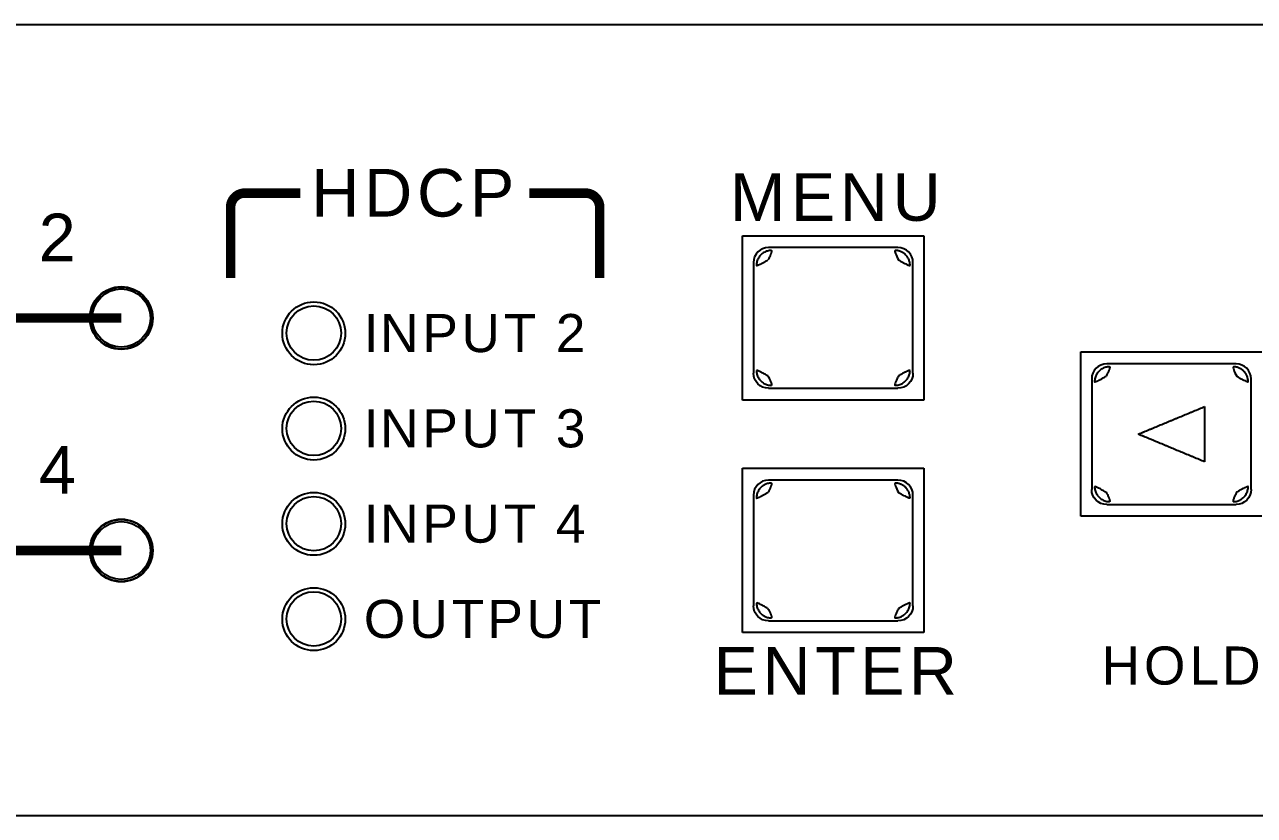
# Model space of a CAD drawing. Header units: inches. Extents: x 0.66 to 9.39, y 0.59 to 4.41.
# Drawn here: x 4.988 to 7.569, y 2.754 to 4.414 of the extents above; entities that cross this region are included whole.
import ezdxf

# ---------------------------------------------------------------- set-up
doc = ezdxf.new("R2010")
doc.units = ezdxf.units.IN
doc.header["$MEASUREMENT"] = 0
doc.styles.add('CAD_SALES', font='ARIAL.TTF')

msp = doc.modelspace()

# ---------------------------------------------------------------- linework, layer by layer
for p, q in [((0.7458, 4.4145), (9.2688, 4.4145)), ((6.4953, 3.6261), (6.4953, 3.9711)), ((6.4953, 3.9711), (6.8753, 3.9711)), ((6.8753, 3.9711), (6.8753, 3.6261)), ((6.8213, 3.9464), (6.5496, 3.9464)), ((6.5181, 3.9149), (6.5181, 3.6826)), ((6.8528, 3.6826), (6.8528, 3.9149)), ((5.1913, 3.8635), (5.1913, 3.8645)), ((5.1913, 3.8645), (5.1913, 3.8635)), ((5.1275, 3.811), (5.1276, 3.811)), ((5.255, 3.811), (5.2551, 3.811)), ((5.1276, 3.786), (5.1275, 3.786)), ((5.2551, 3.786), (5.255, 3.786)), ((5.1913, 3.7325), (5.1913, 3.7335)), ((5.1913, 3.7335), (5.1913, 3.7325)), ((7.2052, 3.3825), (7.2052, 3.7275)), ((7.2052, 3.7275), (7.5852, 3.7275)), ((7.531, 3.7023), (7.2594, 3.7023)), ((7.2279, 3.6708), (7.2279, 3.4385)), ((7.5625, 3.4385), (7.5625, 3.6708)), ((6.5496, 3.6511), (6.8213, 3.6511)), ((6.8753, 3.6261), (6.4953, 3.6261)), ((7.465, 3.6127), (7.4648, 3.6127)), ((7.465, 3.6127), (7.465, 3.4967)), ((7.3253, 3.5547), (7.3256, 3.5547)), ((7.465, 3.4967), (7.4648, 3.4967)), ((6.4953, 3.1381), (6.4953, 3.4831)), ((6.4953, 3.4831), (6.8753, 3.4831)), ((6.8753, 3.4831), (6.8753, 3.1381)), ((6.8213, 3.4582), (6.5496, 3.4582)), ((6.5181, 3.4267), (6.5181, 3.1944)), ((6.8528, 3.1944), (6.8528, 3.4267)), ((7.2594, 3.407), (7.531, 3.407)), ((7.5852, 3.3825), (7.2052, 3.3825)), ((5.1913, 3.3755), (5.1913, 3.3765)), ((5.1913, 3.3765), (5.1913, 3.3755)), ((5.1275, 3.323), (5.1276, 3.323)), ((5.255, 3.323), (5.2551, 3.323)), ((5.1276, 3.298), (5.1275, 3.298)), ((5.2551, 3.298), (5.255, 3.298)), ((5.1913, 3.2445), (5.1913, 3.2455)), ((5.1913, 3.2455), (5.1913, 3.2445)), ((6.5496, 3.1629), (6.8213, 3.1629)), ((6.8753, 3.1381), (6.4953, 3.1381)), ((0.7458, 2.7545), (9.2688, 2.7545))]:
    msp.add_line(p, q)
at = {"const_width": 0.02}
for points in [[(5.5668, 4.0608), (5.4507, 4.0608, 0.414214), (5.4207, 4.0308), (5.4207, 3.8828)], [(6.0477, 4.0608), (6.1653, 4.0608, -0.414214), (6.1953, 4.0308), (6.1953, 3.8828)]]:
    msp.add_lwpolyline(points, format="xyb", dxfattribs=at)
for points in [[(5.1912, 3.7985), (4.9447, 3.7985)], [(5.1912, 3.3105), (4.9447, 3.3105)]]:
    msp.add_lwpolyline(points, dxfattribs=at)
for centre, radius in [((5.1912, 3.7985), 0.066), ((5.1913, 3.7985), 0.065), ((5.1913, 3.7985), 0.061), ((5.5953, 3.7664), 0.066), ((5.5953, 3.7669), 0.0571), ((5.5953, 3.5664), 0.066), ((5.5953, 3.5669), 0.0571), ((5.5953, 3.3664), 0.066), ((5.5953, 3.3669), 0.0571), ((5.1912, 3.3105), 0.066), ((5.1913, 3.3105), 0.065), ((5.1913, 3.3105), 0.061), ((5.5953, 3.1664), 0.066), ((5.5953, 3.1669), 0.0571)]:
    msp.add_circle(centre, radius)
at = {"extrusion": (0, 0, -1)}
for centre, start, end in [((-5.1913, 3.7985), 270, 90), ((-5.1913, 3.7985), 90, 270), ((-5.1913, 3.3105), 270, 90), ((-5.1913, 3.3105), 90, 270)]:
    msp.add_arc(centre, 0.065, start, end, dxfattribs=at)
for centre, major_axis in [((6.5496, 3.9149), (-0.0223, 0.0223)), ((6.8213, 3.9149), (0.0223, 0.0223)), ((7.2594, 3.6708), (-0.0223, 0.0223)), ((7.531, 3.6708), (0.0223, 0.0223)), ((6.5496, 3.4267), (-0.0223, 0.0223)), ((6.8213, 3.4267), (0.0223, 0.0223))]:
    msp.add_ellipse(centre, major_axis=major_axis, ratio=0.999524, start_param=5.498025, end_param=7.068346)
for centre, major_axis in [((6.5496, 3.6826), (-0.0223, -0.0223)), ((6.8213, 3.6826), (0.0223, -0.0223)), ((7.2594, 3.4385), (-0.0223, -0.0223)), ((7.531, 3.4385), (0.0223, -0.0223)), ((6.5496, 3.1944), (-0.0223, -0.0223)), ((6.8213, 3.1944), (0.0223, -0.0223))]:
    msp.add_ellipse(centre, major_axis=major_axis, ratio=0.999524, start_param=5.498025, end_param=7.068346, dxfattribs=at)
for points in [[(6.5554, 3.9403), (6.5541, 3.9403), (6.5516, 3.9401), (6.5476, 3.9393), (6.5437, 3.938), (6.54, 3.9362), (6.5366, 3.9339), (6.5335, 3.9312), (6.5308, 3.9281), (6.5285, 3.9247), (6.5267, 3.9211), (6.5253, 3.9172), (6.5245, 3.9131), (6.5242, 3.9105), (6.5242, 3.9091)], [(6.5554, 3.9403), (6.5555, 3.9403), (6.5556, 3.9403), (6.5558, 3.9401), (6.5559, 3.9398), (6.556, 3.9394), (6.556, 3.9389), (6.5559, 3.9382), (6.5557, 3.9373), (6.5554, 3.9362), (6.555, 3.9349), (6.5544, 3.9333), (6.5537, 3.9314), (6.5528, 3.9292), (6.5516, 3.9267), (6.5502, 3.9239), (6.549, 3.9217), (6.5484, 3.9206)], [(6.8155, 3.9403), (6.8147, 3.9398), (6.8151, 3.9352), (6.8199, 3.9253), (6.8225, 3.9206)], [(6.8467, 3.9091), (6.8466, 3.9102), (6.8465, 3.9123), (6.846, 3.9156), (6.8451, 3.9187), (6.8439, 3.9218), (6.8424, 3.9247), (6.8406, 3.9275), (6.8385, 3.93), (6.8361, 3.9323), (6.8336, 3.9344), (6.8308, 3.9362), (6.8279, 3.9376), (6.8249, 3.9388), (6.8218, 3.9397), (6.8185, 3.9402), (6.8166, 3.9403), (6.8155, 3.9403)], [(6.5242, 3.9091), (6.5243, 3.909), (6.5243, 3.9089), (6.5245, 3.9089), (6.5248, 3.9089), (6.5253, 3.9089), (6.5258, 3.909), (6.5264, 3.9092), (6.5272, 3.9095), (6.5281, 3.9099), (6.5293, 3.9104), (6.5307, 3.911), (6.5324, 3.9118), (6.5343, 3.9127), (6.5365, 3.9138), (6.539, 3.9152), (6.5418, 3.9167), (6.545, 3.9185), (6.5472, 3.9199), (6.5484, 3.9206)], [(6.8225, 3.9206), (6.8243, 3.9196), (6.8279, 3.9173), (6.8333, 3.9144), (6.8379, 3.912), (6.8417, 3.9103), (6.8444, 3.9093), (6.8462, 3.9087), (6.8466, 3.9089), (6.8467, 3.9091)], [(7.2652, 3.6962), (7.2638, 3.6962), (7.2614, 3.696), (7.2573, 3.6952), (7.2535, 3.6939), (7.2498, 3.6921), (7.2464, 3.6898), (7.2433, 3.6871), (7.2406, 3.6841), (7.2383, 3.6806), (7.2364, 3.677), (7.235, 3.6731), (7.2342, 3.669), (7.234, 3.6664), (7.234, 3.665)], [(7.2652, 3.6962), (7.2652, 3.6962), (7.2654, 3.6962), (7.2656, 3.696), (7.2657, 3.6957), (7.2657, 3.6953), (7.2657, 3.6948), (7.2657, 3.6941), (7.2655, 3.6932), (7.2652, 3.6921), (7.2648, 3.6908), (7.2642, 3.6892), (7.2634, 3.6873), (7.2625, 3.6851), (7.2613, 3.6826), (7.2599, 3.6798), (7.2588, 3.6776), (7.2582, 3.6765)], [(7.5252, 3.6962), (7.5244, 3.6957), (7.5249, 3.6911), (7.5297, 3.6812), (7.5322, 3.6765)], [(7.5564, 3.665), (7.5564, 3.6661), (7.5562, 3.6682), (7.5557, 3.6715), (7.5548, 3.6746), (7.5536, 3.6777), (7.5521, 3.6806), (7.5503, 3.6834), (7.5482, 3.6859), (7.5459, 3.6882), (7.5433, 3.6903), (7.5406, 3.6921), (7.5377, 3.6935), (7.5346, 3.6947), (7.5315, 3.6956), (7.5282, 3.6961), (7.5263, 3.6962), (7.5252, 3.6962)], [(6.5484, 3.6769), (6.5458, 3.6785), (6.5403, 3.6817), (6.5324, 3.6858), (6.526, 3.6886), (6.5244, 3.6888), (6.5242, 3.6885)], [(6.5242, 3.6885), (6.5242, 3.6871), (6.5245, 3.6844), (6.5253, 3.6803), (6.5267, 3.6765), (6.5285, 3.6728), (6.5308, 3.6694), (6.5335, 3.6663), (6.5366, 3.6636), (6.54, 3.6613), (6.5437, 3.6595), (6.5476, 3.6582), (6.5516, 3.6574), (6.5541, 3.6572), (6.5554, 3.6572)], [(6.5484, 3.6769), (6.5491, 3.6757), (6.5503, 3.6734), (6.5518, 3.6704), (6.553, 3.6678), (6.5539, 3.6655), (6.5547, 3.6636), (6.5552, 3.662), (6.5556, 3.6607), (6.5559, 3.6597), (6.556, 3.6589), (6.556, 3.6582), (6.556, 3.6578), (6.5558, 3.6575), (6.5557, 3.6573), (6.5555, 3.6572), (6.5554, 3.6572)], [(6.8225, 3.6769), (6.8212, 3.6745), (6.8187, 3.6698), (6.816, 3.6634), (6.8146, 3.6586), (6.815, 3.6573), (6.8155, 3.6572)], [(6.8155, 3.6572), (6.8168, 3.6572), (6.8193, 3.6574), (6.8233, 3.6582), (6.8272, 3.6595), (6.8308, 3.6613), (6.8343, 3.6636), (6.8374, 3.6663), (6.8401, 3.6694), (6.8424, 3.6728), (6.8442, 3.6765), (6.8456, 3.6803), (6.8464, 3.6844), (6.8466, 3.6871), (6.8467, 3.6885)], [(6.8467, 3.6885), (6.8466, 3.6885), (6.8466, 3.6886), (6.8463, 3.6887), (6.846, 3.6887), (6.8455, 3.6886), (6.8449, 3.6884), (6.8442, 3.6882), (6.8433, 3.6879), (6.8422, 3.6874), (6.8408, 3.6868), (6.8392, 3.6861), (6.8372, 3.6851), (6.835, 3.684), (6.8324, 3.6826), (6.8294, 3.681), (6.8261, 3.6791), (6.8237, 3.6777), (6.8225, 3.6769)], [(7.234, 3.665), (7.234, 3.6649), (7.2341, 3.6648), (7.2343, 3.6648), (7.2346, 3.6648), (7.235, 3.6648), (7.2355, 3.6649), (7.2362, 3.6651), (7.2369, 3.6654), (7.2379, 3.6658), (7.239, 3.6663), (7.2405, 3.6669), (7.2421, 3.6677), (7.244, 3.6686), (7.2462, 3.6698), (7.2487, 3.6711), (7.2516, 3.6727), (7.2547, 3.6744), (7.257, 3.6758), (7.2582, 3.6765)], [(7.5322, 3.6765), (7.5341, 3.6755), (7.5377, 3.6732), (7.543, 3.6703), (7.5477, 3.6679), (7.5515, 3.6662), (7.5542, 3.6652), (7.5559, 3.6646), (7.5564, 3.6648), (7.5564, 3.665)], [(6.5554, 3.4522), (6.5541, 3.4521), (6.5516, 3.4519), (6.5476, 3.4511), (6.5437, 3.4498), (6.54, 3.448), (6.5366, 3.4457), (6.5335, 3.443), (6.5308, 3.44), (6.5285, 3.4366), (6.5267, 3.4329), (6.5253, 3.429), (6.5245, 3.4249), (6.5242, 3.4223), (6.5242, 3.4209)], [(6.5554, 3.4522), (6.5555, 3.4521), (6.5556, 3.4521), (6.5558, 3.4519), (6.5559, 3.4516), (6.556, 3.4512), (6.556, 3.4507), (6.5559, 3.45), (6.5557, 3.4491), (6.5554, 3.448), (6.555, 3.4467), (6.5544, 3.4451), (6.5537, 3.4432), (6.5528, 3.441), (6.5516, 3.4385), (6.5502, 3.4357), (6.549, 3.4335), (6.5484, 3.4324)], [(6.8155, 3.4522), (6.8147, 3.4516), (6.8151, 3.447), (6.8199, 3.4372), (6.8225, 3.4324)], [(6.8467, 3.4209), (6.8466, 3.422), (6.8465, 3.4241), (6.846, 3.4274), (6.8451, 3.4305), (6.8439, 3.4336), (6.8424, 3.4365), (6.8406, 3.4393), (6.8385, 3.4418), (6.8361, 3.4441), (6.8336, 3.4462), (6.8308, 3.448), (6.8279, 3.4495), (6.8249, 3.4506), (6.8218, 3.4515), (6.8185, 3.452), (6.8166, 3.4521), (6.8155, 3.4522)], [(7.2582, 3.4328), (7.2555, 3.4344), (7.2501, 3.4376), (7.2421, 3.4418), (7.2358, 3.4445), (7.2342, 3.4447), (7.234, 3.4444)], [(7.234, 3.4444), (7.234, 3.443), (7.2342, 3.4403), (7.235, 3.4362), (7.2364, 3.4324), (7.2383, 3.4287), (7.2406, 3.4253), (7.2433, 3.4222), (7.2464, 3.4195), (7.2498, 3.4172), (7.2535, 3.4154), (7.2573, 3.4141), (7.2614, 3.4133), (7.2638, 3.4131), (7.2652, 3.4131)], [(7.5252, 3.4131), (7.5266, 3.4131), (7.529, 3.4133), (7.5331, 3.4141), (7.5369, 3.4154), (7.5406, 3.4172), (7.544, 3.4195), (7.5471, 3.4222), (7.5498, 3.4253), (7.5521, 3.4287), (7.554, 3.4324), (7.5553, 3.4362), (7.5562, 3.4403), (7.5564, 3.443), (7.5564, 3.4444)], [(7.5564, 3.4444), (7.5564, 3.4444), (7.5563, 3.4445), (7.5561, 3.4446), (7.5557, 3.4446), (7.5552, 3.4445), (7.5547, 3.4443), (7.5539, 3.4441), (7.553, 3.4438), (7.5519, 3.4433), (7.5506, 3.4427), (7.5489, 3.442), (7.547, 3.441), (7.5447, 3.4399), (7.5421, 3.4385), (7.5392, 3.4369), (7.5359, 3.435), (7.5335, 3.4336), (7.5322, 3.4328)], [(6.5242, 3.4209), (6.5243, 3.4208), (6.5243, 3.4207), (6.5245, 3.4207), (6.5248, 3.4207), (6.5253, 3.4207), (6.5258, 3.4208), (6.5264, 3.421), (6.5272, 3.4213), (6.5281, 3.4217), (6.5293, 3.4222), (6.5307, 3.4228), (6.5324, 3.4236), (6.5343, 3.4245), (6.5365, 3.4257), (6.539, 3.427), (6.5418, 3.4286), (6.545, 3.4304), (6.5472, 3.4317), (6.5484, 3.4324)], [(6.8225, 3.4324), (6.8243, 3.4314), (6.8279, 3.4291), (6.8333, 3.4262), (6.8379, 3.4238), (6.8417, 3.4221), (6.8444, 3.4211), (6.8462, 3.4205), (6.8466, 3.4207), (6.8467, 3.4209)], [(7.2582, 3.4328), (7.2588, 3.4316), (7.26, 3.4293), (7.2615, 3.4263), (7.2627, 3.4237), (7.2637, 3.4214), (7.2644, 3.4195), (7.265, 3.4179), (7.2654, 3.4166), (7.2656, 3.4156), (7.2657, 3.4148), (7.2658, 3.4141), (7.2657, 3.4137), (7.2656, 3.4134), (7.2654, 3.4132), (7.2652, 3.4131), (7.2652, 3.4131)], [(7.5322, 3.4328), (7.5309, 3.4304), (7.5285, 3.4257), (7.5258, 3.4193), (7.5244, 3.4145), (7.5247, 3.4132), (7.5252, 3.4131)], [(6.5484, 3.1887), (6.5458, 3.1903), (6.5403, 3.1935), (6.5324, 3.1977), (6.526, 3.2004), (6.5244, 3.2006), (6.5242, 3.2003)], [(6.5242, 3.2003), (6.5242, 3.1989), (6.5245, 3.1962), (6.5253, 3.1922), (6.5267, 3.1883), (6.5285, 3.1846), (6.5308, 3.1812), (6.5335, 3.1781), (6.5366, 3.1754), (6.54, 3.1731), (6.5437, 3.1713), (6.5476, 3.17), (6.5516, 3.1692), (6.5541, 3.169), (6.5554, 3.169)], [(6.5484, 3.1887), (6.5491, 3.1875), (6.5503, 3.1852), (6.5518, 3.1822), (6.553, 3.1796), (6.5539, 3.1773), (6.5547, 3.1754), (6.5552, 3.1738), (6.5556, 3.1725), (6.5559, 3.1715), (6.556, 3.1707), (6.556, 3.1701), (6.556, 3.1696), (6.5558, 3.1693), (6.5557, 3.1691), (6.5555, 3.169), (6.5554, 3.169)], [(6.8225, 3.1887), (6.8212, 3.1864), (6.8187, 3.1816), (6.816, 3.1752), (6.8146, 3.1704), (6.815, 3.1691), (6.8155, 3.169)], [(6.8155, 3.169), (6.8168, 3.169), (6.8193, 3.1692), (6.8233, 3.17), (6.8272, 3.1713), (6.8308, 3.1731), (6.8343, 3.1754), (6.8374, 3.1781), (6.8401, 3.1812), (6.8424, 3.1846), (6.8442, 3.1883), (6.8456, 3.1922), (6.8464, 3.1962), (6.8466, 3.1989), (6.8467, 3.2003)], [(6.8467, 3.2003), (6.8466, 3.2003), (6.8466, 3.2004), (6.8463, 3.2005), (6.846, 3.2005), (6.8455, 3.2004), (6.8449, 3.2002), (6.8442, 3.2), (6.8433, 3.1997), (6.8422, 3.1992), (6.8408, 3.1986), (6.8392, 3.1979), (6.8372, 3.1969), (6.835, 3.1958), (6.8324, 3.1944), (6.8294, 3.1928), (6.8261, 3.1909), (6.8237, 3.1895), (6.8225, 3.1887)]]:
    msp.add_open_spline(points, degree=3)
for points, knots in [([(7.3256, 3.5547), (7.3294, 3.5563), (7.3333, 3.5579), (7.3371, 3.5595), (7.341, 3.5611), (7.3449, 3.5627), (7.3487, 3.5643), (7.3507, 3.5651), (7.3526, 3.5659), (7.3545, 3.5667), (7.3584, 3.5684), (7.3623, 3.57), (7.3661, 3.5716), (7.3681, 3.5724), (7.37, 3.5732), (7.3719, 3.574), (7.3758, 3.5756), (7.3797, 3.5772), (7.3836, 3.5788), (7.3855, 3.5796), (7.3874, 3.5804), (7.3894, 3.5812), (7.3933, 3.5829), (7.3971, 3.5845), (7.401, 3.5861), (7.4029, 3.5869), (7.4049, 3.5877), (7.4068, 3.5885), (7.4107, 3.5901), (7.4146, 3.5917), (7.4184, 3.5933), (7.4204, 3.5941), (7.4223, 3.5949), (7.4242, 3.5957), (7.4281, 3.5974), (7.432, 3.599), (7.4359, 3.6006), (7.4378, 3.6014), (7.4397, 3.6022), (7.4417, 3.603), (7.4455, 3.6046), (7.4494, 3.6062), (7.4532, 3.6078), (7.4571, 3.6094), (7.4609, 3.611), (7.4648, 3.6127)], [0, 0, 0, 0, 0.0320749, 0.0320749, 0.0320749, 0.0641498, 0.0641498, 0.0641498, 0.0801872, 0.0801872, 0.0801872, 0.1122621, 0.1122621, 0.1122621, 0.1282996, 0.1282996, 0.1282996, 0.1603744, 0.1603744, 0.1603744, 0.1764119, 0.1764119, 0.1764119, 0.2084868, 0.2084868, 0.2084868, 0.2245242, 0.2245242, 0.2245242, 0.2565991, 0.2565991, 0.2565991, 0.2726366, 0.2726366, 0.2726366, 0.3047114, 0.3047114, 0.3047114, 0.3207489, 0.3207489, 0.3207489, 0.3528238, 0.3528238, 0.3528238, 0.3848987, 0.3848987, 0.3848987, 0.3848987]), ([(7.4648, 3.6127), (7.4648, 3.6062), (7.4648, 3.5998), (7.4648, 3.5933), (7.4648, 3.5837), (7.4648, 3.574), (7.4648, 3.5643), (7.4648, 3.5627), (7.4648, 3.5611), (7.4648, 3.5595), (7.4648, 3.5386), (7.4648, 3.5176), (7.4648, 3.4967)], [0, 0, 0, 0, 0.0490981, 0.0490981, 0.0490981, 0.1227453, 0.1227453, 0.1227453, 0.1350198, 0.1350198, 0.1350198, 0.2945887, 0.2945887, 0.2945887, 0.2945887]), ([(7.3253, 3.5547), (7.3292, 3.5563), (7.3331, 3.5579), (7.3369, 3.5595), (7.3408, 3.5611), (7.3447, 3.5627), (7.3486, 3.5643), (7.3505, 3.5651), (7.3524, 3.5659), (7.3544, 3.5667), (7.3583, 3.5684), (7.3622, 3.57), (7.366, 3.5716), (7.368, 3.5724), (7.3699, 3.5732), (7.3719, 3.574), (7.3757, 3.5756), (7.3796, 3.5772), (7.3835, 3.5788), (7.3855, 3.5796), (7.3874, 3.5804), (7.3894, 3.5812), (7.3913, 3.582), (7.3932, 3.5829), (7.3952, 3.5837)], [0, 0, 0, 0, 0.0320749, 0.0320749, 0.0320749, 0.0641498, 0.0641498, 0.0641498, 0.0801872, 0.0801872, 0.0801872, 0.1122621, 0.1122621, 0.1122621, 0.1282996, 0.1282996, 0.1282996, 0.1603744, 0.1603744, 0.1603744, 0.1764119, 0.1764119, 0.1764119, 0.1924493, 0.1924493, 0.1924493, 0.1924493]), ([(7.3952, 3.5257), (7.3932, 3.5265), (7.3913, 3.5273), (7.3894, 3.5281), (7.3874, 3.5289), (7.3855, 3.5297), (7.3835, 3.5305), (7.3796, 3.5321), (7.3757, 3.5337), (7.3719, 3.5353), (7.3699, 3.5361), (7.368, 3.5369), (7.366, 3.5378), (7.3602, 3.5402), (7.3544, 3.5426), (7.3486, 3.545), (7.3408, 3.5482), (7.3331, 3.5514), (7.3253, 3.5547)], [0.1924493, 0.1924493, 0.1924493, 0.1924493, 0.2084868, 0.2084868, 0.2084868, 0.2245242, 0.2245242, 0.2245242, 0.2565991, 0.2565991, 0.2565991, 0.2726366, 0.2726366, 0.2726366, 0.3207489, 0.3207489, 0.3207489, 0.3848987, 0.3848987, 0.3848987, 0.3848987]), ([(7.4648, 3.4967), (7.4609, 3.4983), (7.4571, 3.4999), (7.4532, 3.5015), (7.4494, 3.5031), (7.4455, 3.5047), (7.4417, 3.5063), (7.4397, 3.5071), (7.4378, 3.508), (7.4359, 3.5088), (7.432, 3.5104), (7.4281, 3.512), (7.4242, 3.5136), (7.4223, 3.5144), (7.4204, 3.5152), (7.4184, 3.516), (7.4146, 3.5176), (7.4107, 3.5192), (7.4068, 3.5208), (7.4049, 3.5216), (7.4029, 3.5224), (7.401, 3.5233), (7.3971, 3.5249), (7.3933, 3.5265), (7.3894, 3.5281), (7.3874, 3.5289), (7.3855, 3.5297), (7.3836, 3.5305), (7.3797, 3.5321), (7.3758, 3.5337), (7.3719, 3.5353), (7.37, 3.5361), (7.3681, 3.5369), (7.3661, 3.5378), (7.3603, 3.5402), (7.3545, 3.5426), (7.3487, 3.545), (7.341, 3.5482), (7.3333, 3.5514), (7.3256, 3.5547)], [0, 0, 0, 0, 0.0320749, 0.0320749, 0.0320749, 0.0641498, 0.0641498, 0.0641498, 0.0801872, 0.0801872, 0.0801872, 0.1122621, 0.1122621, 0.1122621, 0.1282996, 0.1282996, 0.1282996, 0.1603744, 0.1603744, 0.1603744, 0.1764119, 0.1764119, 0.1764119, 0.2084868, 0.2084868, 0.2084868, 0.2245242, 0.2245242, 0.2245242, 0.2565991, 0.2565991, 0.2565991, 0.2726366, 0.2726366, 0.2726366, 0.3207489, 0.3207489, 0.3207489, 0.3848987, 0.3848987, 0.3848987, 0.3848987])]:
    msp.add_open_spline(points, degree=3, knots=knots)

# ---------------------------------------------------------------- texts
at = {"insert": (5.8077, 4.0608), "char_height": 0.1, "width": 0.376512, "attachment_point": 5, "style": 'CAD_SALES'}
msp.add_mtext('{\\T1.1;HDCP}', dxfattribs=at)
at = {"style": 'CAD_SALES'}
for s, width, gutter_width, insert, char_height, attachment_point in [('\\pt0.8,1.5;{\\T1.1;MENU}', 0.304157, 0.6, (6.6948, 4.0011), 0.1, 8), ('2', 0.079014, 1, (5.0568, 3.9176), 0.1, 8), ('4', 0.079014, 1, (5.0571, 3.4297), 0.1, 8), ('\\pt0.8,1.5;{\\T1.1;ENTER}', 0.273315, 0.6, (6.6948, 3.1079), 0.1, 2), ('{\\T1.1;HOLD     FOR XGA/720p}', 1.872185, 0.6, (7.9354, 3.0049), 0.08, 8)]:
    msp.add_mtext_dynamic_manual_height_columns(s, width=width, gutter_width=gutter_width, heights=[0], dxfattribs=dict(at, insert=insert, char_height=char_height, attachment_point=attachment_point))
at = {"char_height": 0.08, "width": 0.5, "attachment_point": 4, "line_spacing_factor": 1.1, "style": 'CAD_SALES'}
for s, insert in [('{\\T1.1;INPUT 2}', (5.7003, 3.7664)), ('{\\T1.1;INPUT 3}', (5.7003, 3.5664)), ('{\\T1.1;INPUT 4}', (5.7003, 3.3664)), ('{\\T1.1;OUTPUT}', (5.7003, 3.1664))]:
    msp.add_mtext(s, dxfattribs=dict(at, insert=insert))

doc.saveas('drawing.dxf')
